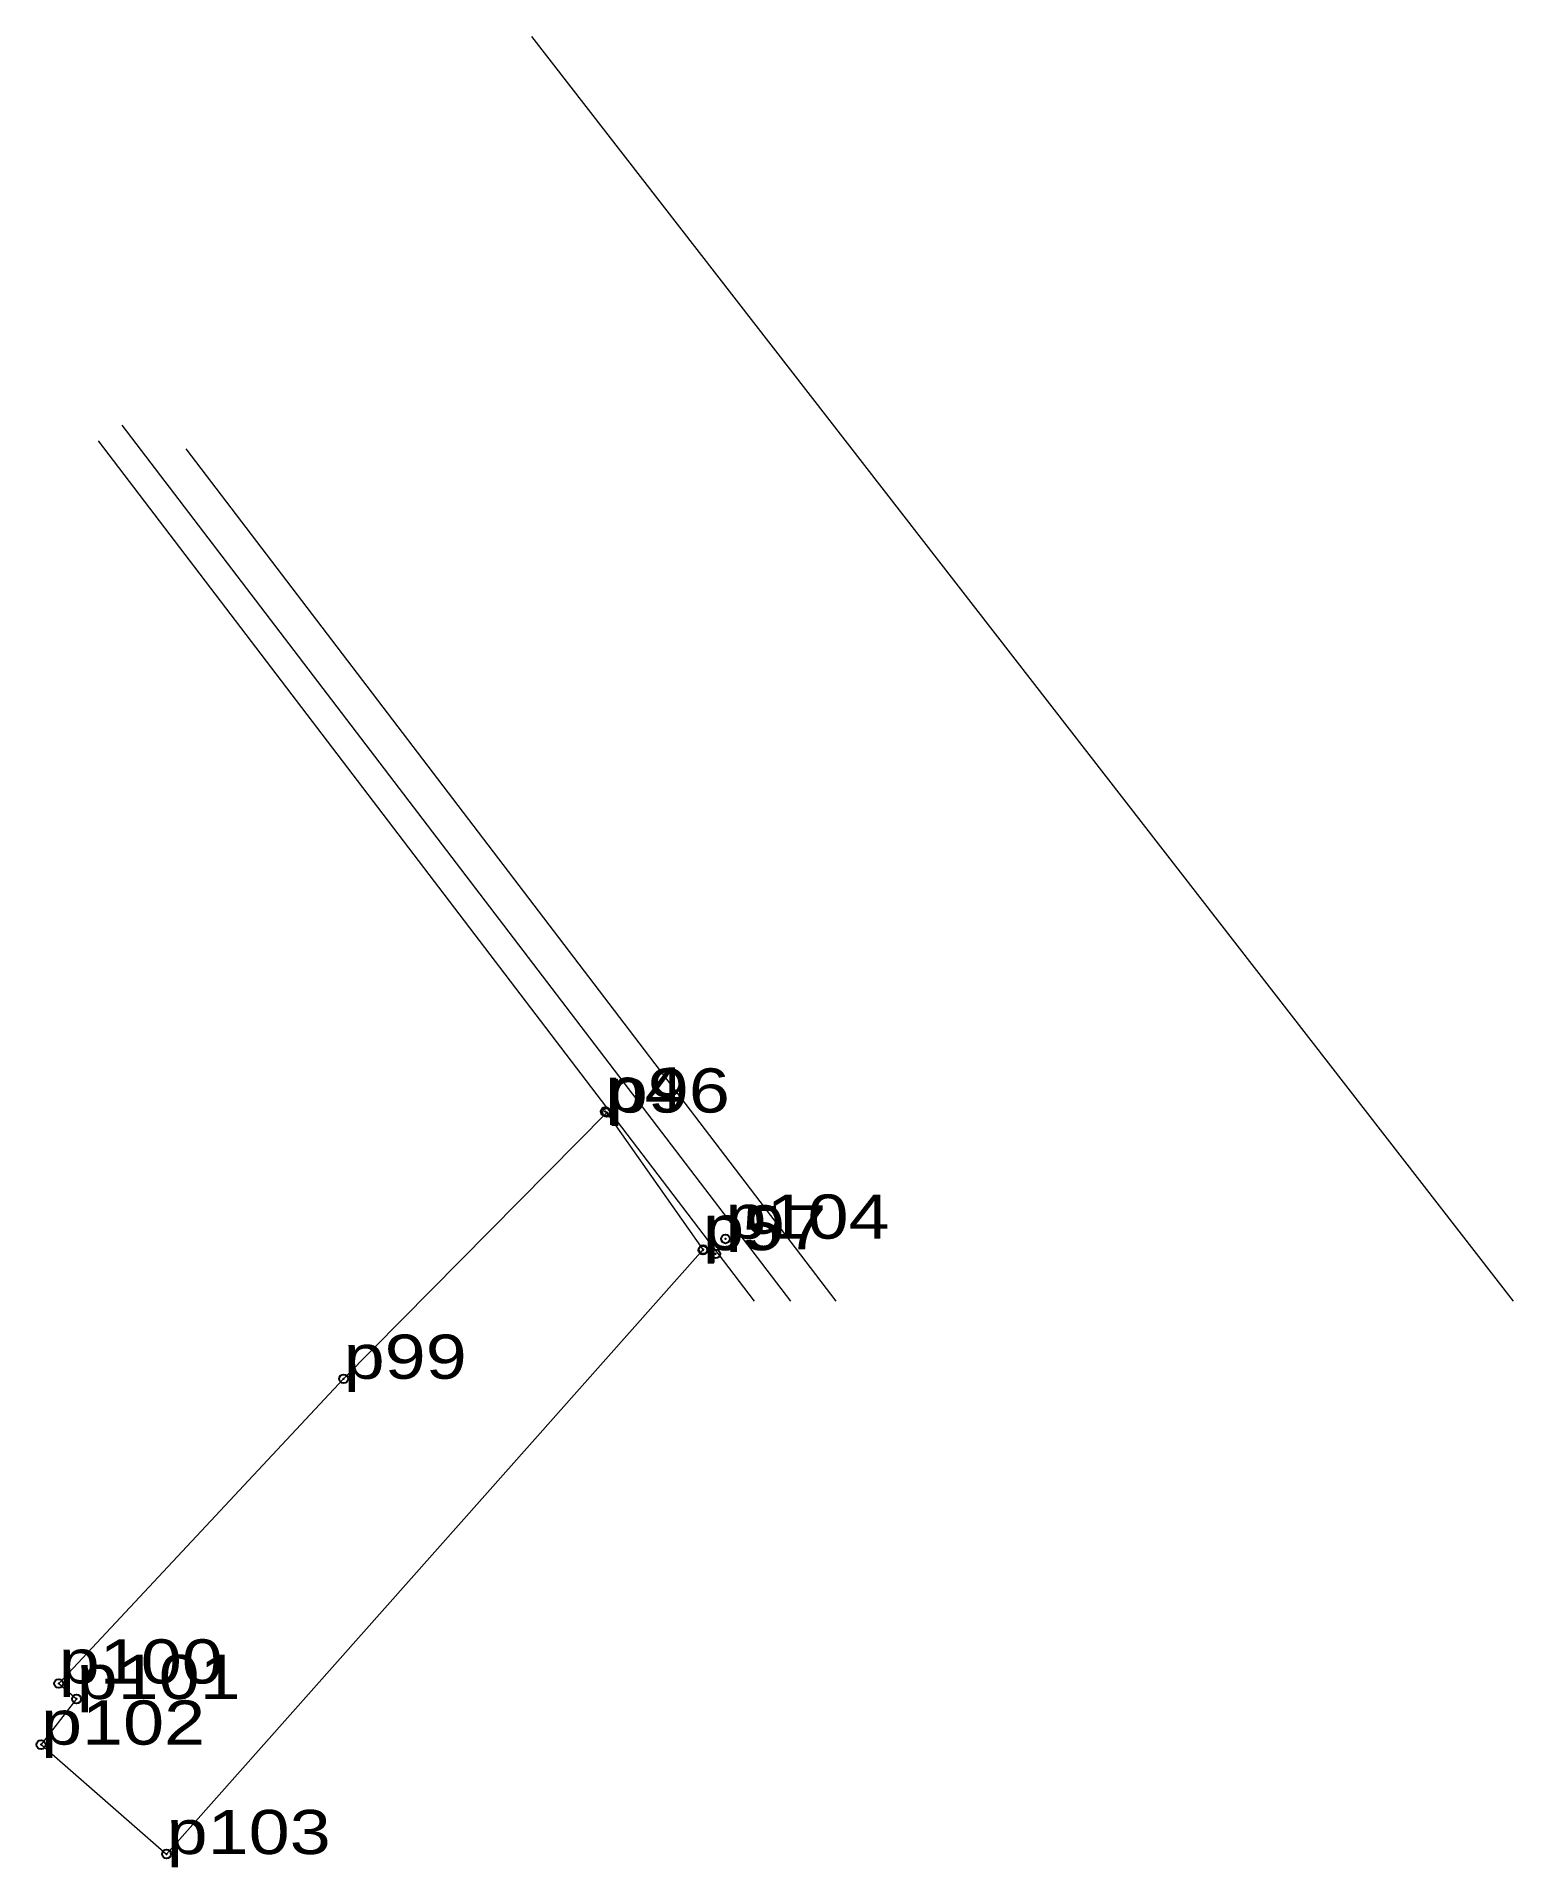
# Model space of a CAD drawing. Header units: metres. Extents: x 536762 to 537269, y 1838313 to 1838552.
# Drawn here: x 537208.8 to 537269, y 1838476.9 to 1838551.5 of the extents above.
import ezdxf

# ---------------------------------------------------------------- set-up
doc = ezdxf.new("R2010")
doc.units = ezdxf.units.M
doc.header["$LTSCALE"] = 0.72
doc.header["$PDMODE"] = 32
doc.header["$PDSIZE"] = 0.36
doc.layers.add('10', color=7, linetype='Continuous', lineweight=13)
doc.layers.add('12', color=7, linetype='Continuous')
doc.layers.add('7', color=7, linetype='Continuous')

msp = doc.modelspace()

# ---------------------------------------------------------------- linework, layer by layer
at = {"layer": '10'}
for p, q in [((537269.02, 1838500), (537228.99, 1838551.53)), ((537239.56, 1838500), (537212.29, 1838535.7)), ((537238.07, 1838500), (537211.32, 1838535.06)), ((537214.88, 1838534.73), (537241.39, 1838500))]:
    msp.add_line(p, q, dxfattribs=at)
msp.add_lwpolyline([(537232.05, 1838507.68), (537221.32, 1838496.83), (537209.7, 1838484.41), (537210.43, 1838483.78), (537208.98, 1838481.92), (537214.1, 1838477.46), (537235.98, 1838502.1)], close=True, dxfattribs=at)
at = {"layer": '7'}
for p in [(537231.99, 1838507.72), (537232.05, 1838507.68), (537236.89, 1838502.53), (537235.97, 1838502.07), (537235.98, 1838502.1), (537236.49, 1838501.92), (537221.32, 1838496.83), (537209.7, 1838484.41), (537210.43, 1838483.78), (537208.98, 1838481.92), (537214.1, 1838477.46)]:
    msp.add_point(p, dxfattribs=at)

# ---------------------------------------------------------------- texts
at = {"layer": '12'}
for s, width, p in [('p4', 1.2, (537231.99, 1838507.72)), ('p4', 1.2, (537231.99, 1838507.72)), ('p4', 1.2, (537231.99, 1838507.72)), ('p96', 1.25, (537232.05, 1838507.68)), ('p96', 1.25, (537232.05, 1838507.68)), ('p96', 1.25, (537232.05, 1838507.68)), ('p96', 1.25, (537232.05, 1838507.68)), ('p5', 1.2, (537235.97, 1838502.07)), ('p5', 1.2, (537235.97, 1838502.07)), ('p5', 1.2, (537235.97, 1838502.07)), ('p97', 1.25, (537235.98, 1838502.1)), ('p97', 1.25, (537235.98, 1838502.1)), ('p97', 1.25, (537235.98, 1838502.1)), ('p97', 1.25, (537235.98, 1838502.1)), ('p104', 1.25, (537236.89, 1838502.54)), ('p104', 1.25, (537236.89, 1838502.54)), ('p104', 1.25, (537236.89, 1838502.54)), ('p104', 1.25, (537236.89, 1838502.54)), ('p98', 1.25, (537236.49, 1838501.92)), ('p98', 1.25, (537236.49, 1838501.92)), ('p98', 1.25, (537236.49, 1838501.92)), ('p98', 1.25, (537236.49, 1838501.92)), ('p99', 1.25, (537221.32, 1838496.83)), ('p99', 1.25, (537221.32, 1838496.83)), ('p99', 1.25, (537221.32, 1838496.83)), ('p99', 1.25, (537221.32, 1838496.83)), ('p100', 1.25, (537209.7, 1838484.41)), ('p100', 1.25, (537209.7, 1838484.41)), ('p100', 1.25, (537209.7, 1838484.41)), ('p100', 1.25, (537209.7, 1838484.41)), ('p101', 1.25, (537210.43, 1838483.78)), ('p101', 1.25, (537210.43, 1838483.78)), ('p101', 1.25, (537210.43, 1838483.78)), ('p101', 1.25, (537210.43, 1838483.78)), ('p102', 1.25, (537208.98, 1838481.92)), ('p102', 1.25, (537208.98, 1838481.92)), ('p102', 1.25, (537208.98, 1838481.92)), ('p102', 1.25, (537208.98, 1838481.92)), ('p103', 1.25, (537214.1, 1838477.46)), ('p103', 1.25, (537214.1, 1838477.46)), ('p103', 1.25, (537214.1, 1838477.46)), ('p103', 1.25, (537214.1, 1838477.46))]:
    msp.add_text(s, height=1.8, dxfattribs=dict(at, width=width)).set_placement(p)

doc.saveas('drawing.dxf')
